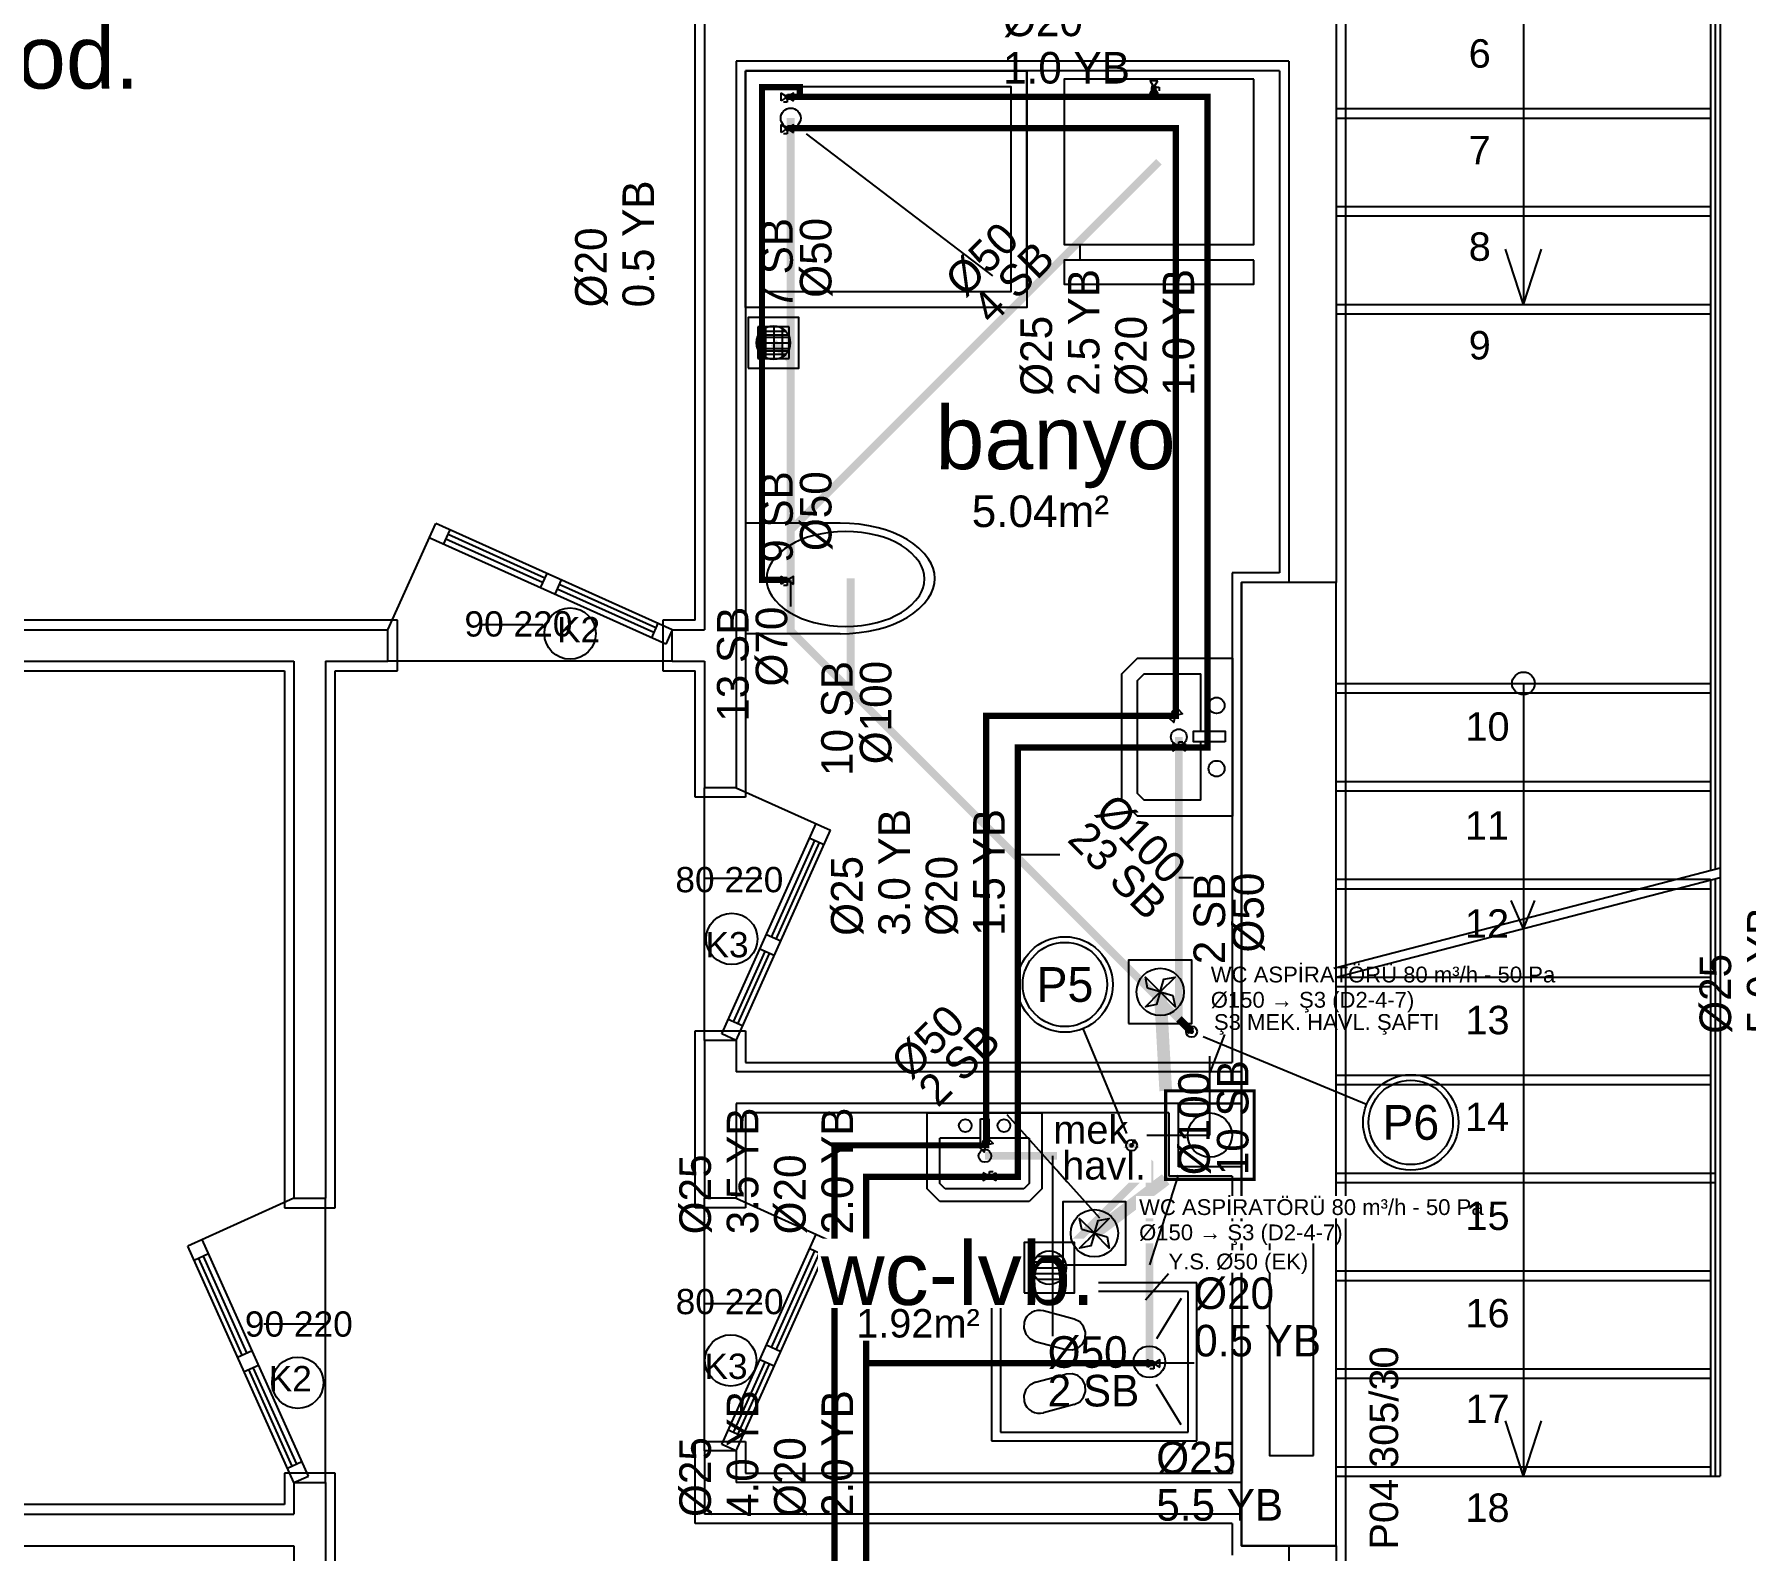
# Model space of a CAD drawing. Header units: centimetres. Extents: x -7420 to 31836, y -2 to 2802.
# Drawn here: x 13179 to 13720, y 1133 to 1613 of the extents above; entities that cross this region are included whole.
import ezdxf
from ezdxf.enums import TextEntityAlignment as Align

# ---------------------------------------------------------------- set-up
doc = ezdxf.new("R2010")
doc.units = ezdxf.units.CM
doc.linetypes.add('BASMA HATTI', pattern=[31, 25, -6])
doc.linetypes.add('PISSU HATTI', pattern=[26, 20, -6])
for name, color, linetype in [('ROTAS-CIHAZ', 135, 'CONTINUOUS'), ('ROTAS-HAVALANDIRMA', 30, 'CONTINUOUS'), ('ROTAS-HAVALANDIRMA-YAZI', 30, 'CONTINUOUS'), ('ROTAS-MIMARI', 8, 'CONTINUOUS'), ('ROTAS-MIMARI-KOLON', 8, 'CONTINUOUS'), ('ROTAS-MIMARI-YAZI', 8, 'CONTINUOUS'), ('ROTAS-PISSU-BORU-TAVANDAN', 6, 'PISSU HATTI'), ('ROTAS-PISSU-KOLONNO', 211, 'CONTINUOUS'), ('ROTAS-SEMBOL-KILAVUZ', 8, 'Continuous'), ('ROTAS-SICAKSU-BORU', 1, 'BASMA HATTI'), ('ROTAS-SOGUKSU-BORU', 5, 'CONTINUOUS'), ('ROTAS-TEFRIS', 15, 'CONTINUOUS')]:
    doc.layers.add(name, color=color, linetype=linetype)
doc.styles.add('ROTAS', font='arial.ttf')

# ---------------------------------------------------------------- blocks, each defined once
blk = doc.blocks.new('ROTAS-PIS-SU-CAP-SB')
for tag, p in [('PSCP_001', (0.833, 1.29)), ('PS_001', (0.833, 0.066))]:
    blk.add_attdef(tag, p, '', height=1)
blk = doc.blocks.new('ROTAS-YER-SUZGECI-PLAN')
for p, q in [((-6.67, 0), (6.67, 0)), ((-6.27, 2.27), (6.27, 2.27)), ((-4.89, 4.53), (4.89, 4.53)), ((-6.27, -2.27), (6.27, -2.27)), ((-4.89, -4.53), (4.89, -4.53))]:
    blk.add_line(p, q)
blk.add_lwpolyline([(-10, -10), (10, -10), (10, 10), (-10, 10)], close=True)
blk.add_circle((0, 0), 6.67)
blk = doc.blocks.new('ROTAS-PIS-SU-KOLON')
h = blk.add_hatch(color=256)
h.dxf.hatch_style = 1
h.paths.add_polyline_path([(1.5, 0), (1.5, 0.4), (1.3, 0.8), (1.1, 1.1), (0.8, 1.3), (0.4, 1.5), (0, 1.5), (-0.4, 1.5), (-0.8, 1.3), (-1.1, 1.1), (-1.3, 0.8), (-1.5, 0.4), (-1.5, 0), (-1.5, -0.4), (-1.3, -0.8), (-1.1, -1.1), (-0.8, -1.3), (-0.4, -1.5), (0, -1.5), (0.4, -1.5), (0.8, -1.3), (1.1, -1.1), (1.3, -0.8), (1.5, -0.4)])
blk.add_circle((0, 0), 3.5)
blk = doc.blocks.new('ROTAS-KURESEL-VANA')
for p, q in [((0, 3.1), (0, 8)), ((0, 8), (5.4, 8))]:
    blk.add_line(p, q)
for points in [[(-9, 5.8), (-9, -5), (0, 0.4)], [(9, 5.8), (9, -5), (0, 0.4)]]:
    blk.add_lwpolyline(points, close=True)
blk.add_circle((0, 0.4), 2.71)
blk.add_attdef('CAP', text='', height=10).set_placement((-1.1, 0), align=Align.CENTER)
blk = doc.blocks.new('ROTAS-TEMIZ-SU-CAP-MB')
for tag, p in [('SOCP_001', (0.833, 4.917)), ('SO_001', (0.833, 3.417)), ('SCCP_001', (0.833, 1.917)), ('SC_001', (0.833, 0.417))]:
    blk.add_attdef(tag, p, '', height=1)
blk = doc.blocks.new('ROTAS-ASPIRATOR')
blk.add_lwpolyline([(-10, -10), (10, -10), (10, 10), (-10, 10)], close=True)
for points in [[(0, 0), (-4, 1.17), (-4.71, 4.71), (0, 0)], [(0, 0), (-1.17, -4), (-4.71, -4.71), (0, 0)], [(0, 0), (1.17, 4), (4.71, 4.71), (0, 0)], [(0, 0), (4, -1.17), (4.71, -4.71), (0, 0)]]:
    blk.add_lwpolyline(points)
blk.add_circle((0, 0), 7.5)
blk = doc.blocks.new('ROTAS-KOLON-NO-PIS-SU')
for radius in [27.5, 24.26]:
    blk.add_circle((0, 0), radius)
blk.add_attdef('K', text='', height=20).set_placement((0, 0), align=Align.MIDDLE_CENTER)

msp = doc.modelspace()

# ---------------------------------------------------------------- linework, layer by layer
at = {"layer": 'ROTAS-HAVALANDIRMA', "const_width": 4}
for points in [[(13536.82, 1278.24), (13535.08, 1309.58)], [(13536.82, 1250.24), (13514.24, 1233.16)]]:
    msp.add_lwpolyline(points, dxfattribs=at)
at = {"layer": 'ROTAS-HAVALANDIRMA', "const_width": 1}
msp.add_lwpolyline([(13564.82, 1250.24), (13564.82, 1278.24), (13536.82, 1278.24), (13536.82, 1250.24), (13564.82, 1250.24)], close=True, dxfattribs=at)
at = {"layer": 'ROTAS-MIMARI'}
for p, q in [((13650.07, 1774.24), (13650.07, 1527.24)), ((13709.32, 1774.24), (13709.32, 1348.07)), ((13710.82, 1774.24), (13710.82, 1348.46)), ((13712.32, 1774.24), (13712.32, 1345.75)), ((13590.82, 1689.24), (13590.82, 1439.24)), ((13593.82, 1474.24), (13593.82, 1689.24)), ((13387.82, 1427.24), (13387.82, 1627.1)), ((13390.82, 1624.1), (13390.82, 1424.24)), ((13575.82, 1604.24), (13400.82, 1604.24)), ((13400.82, 1604.24), (13400.82, 1374.24)), ((13575.82, 1604.24), (13575.82, 1439.24)), ((13572.82, 1601.24), (13403.82, 1601.24)), ((13403.82, 1601.24), (13403.82, 1371.24)), ((13492.82, 1531.24), (13492.82, 1601.24)), ((13572.82, 1601.24), (13572.82, 1442.24)), ((13590.82, 1589.24), (13709.32, 1589.24)), ((13590.82, 1586.24), (13709.32, 1586.24)), ((13590.82, 1558.24), (13709.32, 1558.24)), ((13590.82, 1555.24), (13709.32, 1555.24)), ((13650.07, 1527.24), (13644.34, 1544.76)), ((13650.07, 1527.24), (13655.81, 1544.76)), ((13590.82, 1527.24), (13709.32, 1527.24)), ((13590.82, 1524.24), (13709.32, 1524.24)), ((13417.63, 1520.1), (13407.63, 1520.1)), ((13407.63, 1520.1), (13407.63, 1510.1)), ((13407.63, 1517.63), (13417.63, 1517.63)), ((13410.09, 1520.1), (13410.09, 1510.1)), ((13412.71, 1520.1), (13412.71, 1510.1)), ((13415.33, 1520.1), (13415.33, 1510.1)), ((13417.63, 1510.1), (13417.63, 1520.1)), ((13407.63, 1515.1), (13417.63, 1515.1)), ((13407.63, 1512.57), (13417.63, 1512.57)), ((13407.63, 1510.1), (13417.63, 1510.1)), ((13593.82, 1414.24), (13593.82, 1474.24)), ((13290.58, 1424.24), (13305.7, 1457.88)), ((13380.58, 1424.24), (13305.7, 1457.88)), ((13433.7, 1457.98), (13403.77, 1457.98)), ((13403.77, 1457.98), (13403.77, 1422.94)), ((13378.53, 1419.68), (13303.65, 1453.32)), ((13308.21, 1451.27), (13310.26, 1455.83)), ((13339.54, 1439.16), (13308.94, 1452.91)), ((13340.19, 1440.6), (13309.59, 1454.35)), ((13340.86, 1442.08), (13338.81, 1437.52)), ((13557.82, 1442.24), (13557.82, 1287.24)), ((13572.82, 1442.24), (13557.82, 1442.24)), ((13345.42, 1440.03), (13343.37, 1435.47)), ((13374.7, 1423.36), (13344.1, 1437.11)), ((13375.35, 1424.8), (13344.75, 1438.55)), ((13293.58, 1427.24), (12933.82, 1427.24)), ((13293.58, 1411.24), (13293.58, 1427.24)), ((13320.33, 1425.87), (13339.65, 1425.87)), ((13376.02, 1426.29), (13373.97, 1421.72)), ((13387.82, 1427.24), (13377.58, 1427.24)), ((13377.58, 1427.24), (13377.58, 1411.24)), ((12930.82, 1424.24), (13290.58, 1424.24)), ((13290.58, 1414.24), (13290.58, 1424.24)), ((13380.58, 1424.24), (13378.53, 1419.68)), ((13380.58, 1424.24), (13390.82, 1424.24)), ((13380.58, 1414.24), (13380.58, 1424.24)), ((13433.7, 1422.98), (13403.81, 1422.98)), ((12930.82, 1414.24), (13260.82, 1414.24)), ((12933.82, 1411.24), (13257.82, 1411.24)), ((13257.82, 1411.24), (13257.82, 1241.24)), ((13260.82, 1414.24), (13260.82, 1244.24)), ((13270.82, 1414.24), (13290.58, 1414.24)), ((13270.82, 1414.24), (13270.82, 1244.24)), ((13273.82, 1241.24), (13273.82, 1411.24)), ((13273.82, 1411.24), (13293.58, 1411.24)), ((13380.58, 1414.24), (13290.58, 1414.24)), ((13377.58, 1411.24), (13387.82, 1411.24)), ((13380.58, 1414.24), (13390.82, 1414.24)), ((13387.82, 1371.24), (13387.82, 1411.24)), ((13390.82, 1414.24), (13390.82, 1374.24)), ((13593.82, 1189.24), (13593.82, 1414.24)), ((13590.82, 1407.24), (13709.32, 1407.24)), ((13590.82, 1404.24), (13709.32, 1404.24)), ((13650.07, 1407.24), (13650.07, 1329.6)), ((13403.82, 1371.24), (13387.82, 1371.24)), ((13400.82, 1374.24), (13390.82, 1374.24)), ((13390.82, 1294.24), (13390.82, 1374.24)), ((13400.82, 1374.24), (13430.73, 1360.8)), ((13590.82, 1376.24), (13709.32, 1376.24)), ((13590.82, 1373.24), (13709.32, 1373.24)), ((13396.26, 1296.29), (13426.17, 1362.85)), ((13400.82, 1294.24), (13430.73, 1360.8)), ((13412.01, 1326.95), (13425.76, 1357.55)), ((13413.45, 1326.3), (13427.2, 1356.9)), ((13424.12, 1358.29), (13428.68, 1356.24)), ((13408.94, 1345.49), (13390.82, 1345.49)), ((13590.07, 1317.14), (13712.32, 1348.85)), ((13590.82, 1314.24), (13712.32, 1345.75)), ((13590.82, 1345.24), (13709.32, 1345.24)), ((13709.32, 1345.24), (13709.32, 1156.24)), ((13710.82, 1345.36), (13710.82, 1156.24)), ((13712.32, 1345.75), (13712.32, 1156.24)), ((13590.82, 1342.24), (13709.32, 1342.24)), ((13650.07, 1329.6), (13646.21, 1338.51)), ((13650.07, 1329.6), (13653.72, 1338.57)), ((13414.93, 1325.64), (13410.37, 1327.69)), ((13650.07, 1329.6), (13650.07, 1156.24)), ((13399.95, 1300.11), (13409.96, 1322.39)), ((13412.89, 1321.08), (13408.32, 1323.13)), ((13401.39, 1299.46), (13411.4, 1321.74)), ((13590.82, 1314.24), (13709.32, 1314.24)), ((13590.82, 1311.24), (13709.32, 1311.24)), ((13402.87, 1298.8), (13398.31, 1300.85)), ((13387.82, 1241.24), (13387.82, 1297.24)), ((13387.82, 1297.24), (13403.82, 1297.24)), ((13400.82, 1294.24), (13396.26, 1296.29)), ((13403.82, 1297.24), (13403.82, 1287.24)), ((13390.82, 1294.24), (13390.82, 1244.24)), ((13400.82, 1294.24), (13390.82, 1294.24)), ((13400.82, 1294.24), (13400.82, 1284.24)), ((13403.82, 1287.24), (13557.82, 1287.24)), ((13550.82, 1264.24), (13550.82, 1289.24)), ((13560.82, 1284.24), (13400.82, 1284.24)), ((13590.82, 1283.24), (13709.32, 1283.24)), ((13590.82, 1280.24), (13709.32, 1280.24)), ((13560.82, 1274.24), (13400.82, 1274.24)), ((13400.82, 1274.24), (13400.82, 1244.24)), ((13540.82, 1274.24), (13560.82, 1274.24)), ((13540.82, 1254.24), (13540.82, 1274.24)), ((13560.82, 1274.24), (13560.82, 1254.24)), ((13537.82, 1271.24), (13403.82, 1271.24)), ((13403.82, 1271.24), (13403.82, 1241.24)), ((13461.34, 1271.24), (13497.6, 1271.24)), ((13461.34, 1247.24), (13461.34, 1271.24)), ((13478.13, 1261.41), (13478.13, 1269.41)), ((13478.13, 1269.41), (13480.81, 1269.41)), ((13480.81, 1269.41), (13480.81, 1261.41)), ((13497.6, 1271.24), (13497.6, 1247.24)), ((13537.82, 1271.24), (13537.82, 1251.24)), ((13478.13, 1263.24), (13465.34, 1263.24)), ((13465.34, 1248.89), (13465.34, 1263.24)), ((13493.6, 1263.24), (13480.81, 1263.24)), ((13493.6, 1263.24), (13493.6, 1248.89)), ((13530.82, 1264.24), (13550.82, 1264.24)), ((13480.81, 1261.41), (13478.13, 1261.41)), ((13560.82, 1254.24), (13540.82, 1254.24)), ((13590.82, 1252.24), (13710.82, 1252.24)), ((13465.34, 1243.24), (13461.34, 1247.24)), ((13466.99, 1247.24), (13465.34, 1248.89)), ((13491.94, 1247.24), (13466.99, 1247.24)), ((13493.6, 1248.89), (13491.94, 1247.24)), ((13497.6, 1247.24), (13493.6, 1243.24)), ((13557.82, 1251.24), (13537.82, 1251.24)), ((13557.82, 1251.24), (13557.82, 1212.24)), ((13590.82, 1249.24), (13710.82, 1249.24)), ((13260.82, 1244.24), (13227.18, 1229.12)), ((13257.82, 1241.24), (13273.82, 1241.24)), ((13260.82, 1244.24), (13270.82, 1244.24)), ((13270.82, 1154.24), (13270.82, 1244.24)), ((13403.82, 1241.24), (13387.82, 1241.24)), ((13400.82, 1244.24), (13390.82, 1244.24)), ((13390.82, 1164.24), (13390.82, 1244.24)), ((13400.82, 1244.24), (13430.73, 1230.8)), ((13493.6, 1243.24), (13465.34, 1243.24)), ((13265.39, 1156.29), (13231.74, 1231.17)), ((13396.26, 1166.29), (13426.17, 1232.85)), ((13400.82, 1164.24), (13430.73, 1230.8)), ((13260.82, 1154.24), (13227.18, 1229.12)), ((13233.79, 1226.61), (13229.23, 1224.56)), ((13244.46, 1194.62), (13230.71, 1225.22)), ((13245.9, 1195.27), (13232.15, 1225.87)), ((13412.01, 1196.95), (13425.76, 1227.55)), ((13413.45, 1196.3), (13427.2, 1226.9)), ((13424.12, 1228.29), (13428.68, 1226.24)), ((13590.82, 1221.24), (13709.32, 1221.24)), ((13481.67, 1217.46), (13481.67, 1167.46)), ((13546.67, 1217.46), (13481.67, 1217.46)), ((13484.46, 1214.68), (13484.46, 1170.24)), ((13543.89, 1214.68), (13484.46, 1214.68)), ((13543.89, 1170.24), (13543.89, 1214.68)), ((13546.67, 1167.46), (13546.67, 1217.46)), ((13590.82, 1218.24), (13709.32, 1218.24)), ((13408.96, 1210.86), (13390.85, 1210.86)), ((13507.8, 1205.99), (13498.14, 1208.58)), ((13541.67, 1212.46), (13533.9, 1199.71)), ((13557.82, 1212.24), (13557.82, 1157.26)), ((13251.25, 1204.52), (13270.82, 1204.52)), ((13414.93, 1195.64), (13410.37, 1197.69)), ((13495.55, 1198.92), (13505.21, 1196.34)), ((13242.98, 1193.96), (13247.54, 1196.01)), ((13399.95, 1170.11), (13409.96, 1192.39)), ((13412.89, 1191.08), (13408.32, 1193.13)), ((13245.03, 1189.4), (13249.59, 1191.45)), ((13260.26, 1159.46), (13246.51, 1190.06)), ((13261.7, 1160.11), (13247.95, 1190.71)), ((13401.39, 1169.46), (13411.4, 1191.74)), ((13495.55, 1185.99), (13505.21, 1188.58)), ((13590.82, 1190.24), (13709.32, 1190.24)), ((13590.82, 1187.24), (13709.32, 1187.24)), ((13593.82, 1134.24), (13593.82, 1189.24)), ((13541.67, 1172.46), (13533.9, 1185.28)), ((13507.8, 1178.92), (13498.14, 1176.34)), ((13402.87, 1168.8), (13398.31, 1170.85)), ((13650.07, 1156.24), (13644.34, 1173.76)), ((13650.07, 1156.24), (13655.81, 1173.76)), ((13387.82, 1141.24), (13387.82, 1167.24)), ((13387.82, 1167.24), (13403.82, 1167.24)), ((13400.82, 1164.24), (13396.26, 1166.29)), ((13403.82, 1167.24), (13403.82, 1157.24)), ((13481.67, 1167.46), (13546.67, 1167.46)), ((13484.46, 1170.24), (13543.89, 1170.24)), ((13258.78, 1158.8), (13263.34, 1160.85)), ((13390.82, 1164.24), (13390.82, 1144.24)), ((13400.82, 1164.24), (13390.82, 1164.24)), ((13400.82, 1164.24), (13400.82, 1154.24)), ((13273.82, 1157.24), (13257.82, 1157.24)), ((13257.82, 1157.24), (13257.82, 1152.24)), ((13260.82, 1154.24), (13265.39, 1156.29)), ((13260.82, 1154.24), (13260.82, 1144.24)), ((13260.82, 1154.24), (13270.82, 1154.24)), ((13270.82, 1154.24), (13270.82, 1124.24)), ((13273.82, 1149.24), (13273.82, 1157.24)), ((13560.82, 1154.26), (13400.82, 1154.26)), ((13403.82, 1157.26), (13557.82, 1157.26)), ((13590.82, 1159.24), (13709.32, 1159.24)), ((13590.82, 1156.24), (13710.82, 1156.24)), ((13709.32, 1156.24), (13712.32, 1156.24)), ((13709.32, 1156.24), (13712.32, 1156.24)), ((13257.82, 1152.24), (13257.82, 1147.24)), ((13273.82, 1134.24), (13273.82, 1149.24)), ((12935.82, 1144.24), (13260.82, 1144.24)), ((13257.82, 1147.24), (12938.82, 1147.24)), ((13560.82, 1144.26), (13390.82, 1144.26)), ((13557.82, 1141.26), (13387.82, 1141.26)), ((13557.82, 1141.26), (13557.82, 1131.24)), ((12935.82, 1134.24), (13260.82, 1134.24)), ((13260.82, 1134.24), (13260.82, 1124.24)), ((13273.82, 1121.24), (13273.82, 1134.24)), ((13575.82, 1134.24), (13575.82, 1104.24)), ((13590.82, 1134.24), (13590.82, 1104.24)), ((13593.82, 1101.24), (13593.82, 1134.24))]:
    msp.add_line(p, q, dxfattribs=at)
for points in [[(13403.82, 1601.24), (13492.82, 1601.24), (13492.82, 1526.24), (13403.82, 1526.24), (13403.82, 1601.24)], [(13564.66, 1598.61), (13504.66, 1598.61), (13504.66, 1546.26), (13564.66, 1546.26), (13564.66, 1598.61)], [(13408.82, 1596.24), (13487.82, 1596.24), (13487.82, 1531.24), (13408.82, 1531.24), (13408.82, 1596.24)], [(13482.09, 1536.24), (13423.09, 1581.24)], [(13509.66, 1546.26), (13509.66, 1541.26)], [(13564.66, 1541.26), (13504.66, 1541.26), (13504.66, 1533.61), (13564.66, 1533.61), (13564.66, 1541.26)], [(13445.74, 1456.54), (13442.77, 1457.17), (13439.76, 1457.62), (13436.74, 1457.89), (13433.7, 1457.98)], [(13425.44, 1454.09), (13423.44, 1453.51), (13421.5, 1452.79), (13419.61, 1451.92), (13417.78, 1450.92)], [(13435.46, 1455.31), (13432.93, 1455.24), (13430.41, 1455.01), (13427.92, 1454.62), (13425.44, 1454.09)], [(13445.48, 1454.09), (13443, 1454.62), (13440.5, 1455.01), (13437.99, 1455.24), (13435.46, 1455.31)], [(13453.14, 1450.92), (13451.31, 1451.92), (13449.42, 1452.79), (13447.48, 1453.51), (13445.48, 1454.09)], [(13454.91, 1452.85), (13452.73, 1454.02), (13450.46, 1455.03), (13448.13, 1455.87), (13445.74, 1456.54)], [(13461.75, 1446.6), (13460.3, 1448.43), (13458.66, 1450.09), (13456.87, 1451.57), (13454.91, 1452.85)], [(13417.78, 1450.92), (13416.16, 1449.82), (13414.66, 1448.56), (13413.3, 1447.15), (13412.11, 1445.59)], [(13458.81, 1445.59), (13457.61, 1447.15), (13456.26, 1448.56), (13454.76, 1449.82), (13453.14, 1450.92)], [(13412.11, 1445.59), (13411.4, 1444.38), (13410.88, 1443.08), (13410.57, 1441.72), (13410.46, 1440.31)], [(13460.46, 1440.31), (13460.35, 1441.72), (13460.04, 1443.08), (13459.52, 1444.38), (13458.81, 1445.59)], [(13463.7, 1440.48), (13463.57, 1442.11), (13463.2, 1443.69), (13462.59, 1445.2), (13461.75, 1446.6)], [(13410.46, 1440.31), (13410.57, 1438.91), (13410.88, 1437.55), (13411.4, 1436.25), (13412.11, 1435.03)], [(13458.81, 1435.03), (13459.52, 1436.25), (13460.04, 1437.55), (13460.35, 1438.91), (13460.46, 1440.31)], [(13461.75, 1434.35), (13462.59, 1435.76), (13463.2, 1437.26), (13463.57, 1438.85), (13463.7, 1440.48)], [(13590.82, 1439.24), (13560.82, 1439.24)], [(13560.82, 1134.24), (13560.82, 1439.24)], [(13590.82, 1134.24), (13590.82, 1439.24)], [(13412.11, 1435.03), (13413.3, 1433.48), (13414.66, 1432.07), (13416.16, 1430.8), (13417.78, 1429.71)], [(13453.14, 1429.71), (13454.76, 1430.8), (13456.26, 1432.07), (13457.61, 1433.48), (13458.81, 1435.03)], [(13454.91, 1428.1), (13456.87, 1429.39), (13458.66, 1430.86), (13460.3, 1432.52), (13461.75, 1434.35)], [(13417.78, 1429.71), (13419.61, 1428.7), (13421.5, 1427.84), (13423.44, 1427.12), (13425.44, 1426.54)], [(13425.44, 1426.54), (13427.92, 1426), (13430.41, 1425.62), (13432.93, 1425.39), (13435.46, 1425.31)], [(13435.46, 1425.31), (13437.99, 1425.39), (13440.5, 1425.62), (13443, 1426), (13445.48, 1426.54)], [(13445.48, 1426.54), (13447.48, 1427.12), (13449.42, 1427.84), (13451.31, 1428.7), (13453.14, 1429.71)], [(13445.74, 1424.41), (13448.13, 1425.08), (13450.46, 1425.92), (13452.73, 1426.93), (13454.91, 1428.1)], [(13433.7, 1422.98), (13436.74, 1423.07), (13439.76, 1423.34), (13442.77, 1423.79), (13445.74, 1424.41)], [(13557.92, 1415.27), (13557.92, 1365.27), (13527.92, 1365.27), (13522.92, 1370.27), (13522.92, 1410.27), (13527.92, 1415.27), (13557.92, 1415.27)], [(13547.92, 1370.27), (13529.99, 1370.27), (13527.92, 1372.35), (13527.92, 1408.2), (13529.99, 1410.27), (13547.92, 1410.27)], [(13547.92, 1392.08), (13547.92, 1410.27)], [(13555.64, 1388.73), (13545.64, 1388.73), (13545.64, 1392.08), (13555.64, 1392.08), (13555.64, 1388.73)], [(13547.92, 1370.27), (13547.92, 1388.73)], [(13498.14, 1208.58), (13497.17, 1208.74), (13496.19, 1208.71), (13495.24, 1208.49), (13494.34, 1208.08), (13493.54, 1207.51), (13492.88, 1206.8), (13492.36, 1205.97), (13492.01, 1205.05)], [(13492.01, 1205.05), (13491.89, 1203.07), (13492.51, 1201.25), (13493.77, 1199.81), (13495.55, 1198.92)], [(13505.21, 1196.34), (13507.19, 1196.21), (13509, 1196.83), (13510.45, 1198.09), (13511.33, 1199.87), (13511.46, 1201.85), (13510.83, 1203.67), (13509.58, 1205.11), (13507.8, 1205.99)], [(13507.8, 1178.92), (13509.58, 1179.81), (13510.83, 1181.25), (13511.46, 1183.07), (13511.33, 1185.05), (13510.45, 1186.83), (13509, 1188.08), (13507.19, 1188.71), (13505.21, 1188.58)], [(13495.55, 1185.99), (13493.77, 1185.11), (13492.51, 1183.67), (13491.89, 1181.85), (13492.01, 1179.87)], [(13492.01, 1179.87), (13492.36, 1178.95), (13492.88, 1178.12), (13493.54, 1177.41), (13494.34, 1176.83), (13495.24, 1176.43), (13496.19, 1176.21), (13497.17, 1176.18), (13498.14, 1176.34)], [(13590.82, 1134.24), (13560.82, 1134.24)]]:
    msp.add_lwpolyline(points, dxfattribs=at)
for centre, radius in [((13418.09, 1586.24), 3.16), ((13348.25, 1423.03), 8.14), ((13650.07, 1407.24), 3.6), ((13552.92, 1400.27), 2.52), ((13540.96, 1390.27), 2.52), ((13552.92, 1380.27), 2.52), ((13399.42, 1326.36), 8.14), ((13473.34, 1267.24), 2.02), ((13485.6, 1267.24), 2.02), ((13550.82, 1264.24), 7), ((13479.57, 1257.67), 2.02), ((13399.08, 1192.9), 8.14), ((13262.03, 1185.82), 8.14), ((13531.67, 1192.46), 5)]:
    msp.add_circle(centre, radius, dxfattribs=at)
at = {"layer": 'ROTAS-MIMARI-KOLON'}
for points in [[(13590.82, 1439.24), (13560.82, 1439.24), (13560.82, 1134.24), (13590.82, 1134.24), (13590.82, 1439.24)], [(13583.63, 1162.84), (13583.63, 1231.81), (13569.66, 1231.81), (13569.66, 1162.84), (13583.63, 1162.84)]]:
    msp.add_lwpolyline(points, dxfattribs=at)
at = {"layer": 'ROTAS-PISSU-BORU-TAVANDAN', "const_width": 2.5}
for points in [[(13418.09, 1586.24), (13418.09, 1509.65)], [(13534.66, 1572.43), (13418.09, 1455.86)], [(13412.63, 1515.1), (13418.09, 1509.64)], [(13418.09, 1509.65), (13418.09, 1455.86)], [(13418.09, 1455.86), (13418.09, 1423.91), (13437.08, 1404.92)], [(13437.08, 1440.48), (13437.08, 1404.92)], [(13437.08, 1404.92), (13540.96, 1301.04)], [(13540.96, 1390.27), (13540.96, 1301.04)], [(13540.96, 1301.04), (13545, 1297)], [(13479.57, 1257.67), (13522.67, 1257.67), (13526, 1261)], [(13531.67, 1253.96), (13531.67, 1255.33), (13526, 1261)], [(13499.96, 1222.25), (13531.67, 1253.96)], [(13531.67, 1192.46), (13531.67, 1253.96)]]:
    msp.add_lwpolyline(points, dxfattribs=at)
at = {"layer": 'ROTAS-PISSU-KOLONNO'}
for p, q in [((13524.47, 1264.7), (13510.69, 1297.96)), ((13548.7, 1295.47), (13600.43, 1274.04))]:
    msp.add_line(p, q, dxfattribs=at)
at = {"layer": 'ROTAS-SEMBOL-KILAVUZ'}
for p, q in [((13418.09, 1431.55), (13418.09, 1439.88)), ((13503.26, 1352.98), (13489.02, 1352.98)), ((13545.62, 1345.66), (13540.96, 1345.66)), ((13555.43, 1296.12), (13550.82, 1284.02)), ((13545.83, 1192), (13487.5, 1192))]:
    msp.add_line(p, q, dxfattribs=at)
at = {"layer": 'ROTAS-SICAKSU-BORU', "const_width": 2}
msp.add_lwpolyline([(13665, 363), (13608, 363), (13608, 685), (13672, 685), (13672, 707), (13670, 707), (13670, 695), (13484, 695), (13484, 939), (13432, 939), (13432, 1261), (13480, 1261), (13480, 1397), (13540, 1397), (13540, 1583), (13417, 1583)], dxfattribs=at)
at = {"layer": 'ROTAS-SOGUKSU-BORU', "const_width": 2}
for points in [[(13417, 1440), (13409, 1440), (13409, 1596), (13421, 1596), (13421, 1593)], [(13665, 373), (13618, 373), (13618, 675), (13682, 675), (13682, 717), (13660, 717), (13660, 705), (13494, 705), (13494, 949), (13442, 949), (13442, 1251), (13490, 1251), (13490, 1387), (13550, 1387), (13550, 1593), (13417, 1593)], [(13533, 1596), (13533, 1593)], [(13533, 1192), (13442, 1192)]]:
    msp.add_lwpolyline(points, dxfattribs=at)

# ---------------------------------------------------------------- block references
at = {"layer": 'ROTAS-TEFRIS'}
ref = msp.add_blockref('ROTAS-TEMIZ-SU-CAP-MB', (13477, 1593), dxfattribs=dict(at, xscale=10, yscale=10))
ref.add_attrib('SCCP_001', 'Ø20', (13485.33, 1612.17), dxfattribs={"height": 10})
ref.add_attrib('SC_001', '1.0 YB', (13485.33, 1597.17), dxfattribs={"height": 10})
ref.add_attrib('SO_001', '1.5 YB', (13485.33, 1627.17), dxfattribs={"height": 10})
ref.add_attrib('SOCP_001', 'Ø20', (13485.33, 1642.17), dxfattribs={"height": 10})
for p, xscale, yscale, rotation in [((13417, 1593), 0.22, 0.22, 180), ((13533, 1596), 0.22, 0.22, -90), ((13417, 1583), 0.22, 0.22, 180), ((13417, 1440), 0.22, 0.22, 180), ((13540, 1397), 0.21999999999999997, 0.21999999999999997, 44.99999999999999), ((13480, 1261), 0.21999999999999997, 0.21999999999999997, 44.99999999999999), ((13533, 1192), 0.22, 0.22, 180)]:
    msp.add_blockref('ROTAS-KURESEL-VANA', p, dxfattribs=dict(at, xscale=xscale, yscale=yscale, rotation=rotation))
ref = msp.add_blockref('ROTAS-TEMIZ-SU-CAP-MB', (13409, 1518), dxfattribs=dict(at, xscale=10, yscale=10, rotation=90))
ref.add_attrib('SO_001', '0.5 YB', (13374.83, 1526.33), dxfattribs={"height": 10, "rotation": 90})
ref.add_attrib('SOCP_001', 'Ø20', (13359.83, 1526.33), dxfattribs={"height": 10, "rotation": 90})
ref = msp.add_blockref('ROTAS-PIS-SU-CAP-SB', (13418.09, 1562.94), dxfattribs=dict(at, xscale=10, yscale=10, rotation=-90))
ref.add_attrib('PSCP_001', 'Ø50', dxfattribs={"height": 10, "rotation": 90}).set_placement((13430.99, 1554.61), align=Align.RIGHT)
ref.add_attrib('PS_001', '7 SB', dxfattribs={"height": 10, "rotation": 90}).set_placement((13418.74, 1554.61), align=Align.RIGHT)
ref = msp.add_blockref('ROTAS-PIS-SU-CAP-SB', (13476.38, 1514.15), dxfattribs=dict(at, xscale=10, yscale=10, rotation=45))
ref.add_attrib('PSCP_001', 'Ø50', (13473.15, 1529.16), dxfattribs={"height": 10, "rotation": 45})
ref.add_attrib('PS_001', '4 SB', (13481.81, 1520.5), dxfattribs={"height": 10, "rotation": 45})
ref = msp.add_blockref('ROTAS-TEMIZ-SU-CAP-MB', (13550, 1490), dxfattribs=dict(at, xscale=10, yscale=10, rotation=90))
ref.add_attrib('SCCP_001', 'Ø20', (13530.83, 1498.33), dxfattribs={"height": 10, "rotation": 90})
ref.add_attrib('SC_001', '1.0 YB', (13545.83, 1498.33), dxfattribs={"height": 10, "rotation": 90})
ref.add_attrib('SO_001', '2.5 YB', (13515.83, 1498.33), dxfattribs={"height": 10, "rotation": 90})
ref.add_attrib('SOCP_001', 'Ø25', (13500.83, 1498.33), dxfattribs={"height": 10, "rotation": 90})
for name, p, xscale, yscale in [('ROTAS-YER-SUZGECI-PLAN', (13412.63, 1515.1), 0.8, 0.8), ('ROTAS-KURESEL-VANA', (13541, 1387), 0.22, 0.22), ('ROTAS-PIS-SU-KOLON', (13545, 1297), 0.5, 0.5), ('ROTAS-KURESEL-VANA', (13481, 1251), 0.22, 0.22)]:
    msp.add_blockref(name, p, dxfattribs=dict(at, xscale=xscale, yscale=yscale))
ref = msp.add_blockref('ROTAS-PIS-SU-CAP-SB', (13418.09, 1482.75), dxfattribs=dict(at, xscale=10, yscale=10, rotation=-90))
ref.add_attrib('PSCP_001', 'Ø50', dxfattribs={"height": 10, "rotation": 90}).set_placement((13430.99, 1474.42), align=Align.RIGHT)
ref.add_attrib('PS_001', '9 SB', dxfattribs={"height": 10, "rotation": 90}).set_placement((13418.74, 1474.42), align=Align.RIGHT)
ref = msp.add_blockref('ROTAS-PIS-SU-CAP-SB', (13404.09, 1439.88), dxfattribs=dict(at, xscale=10, yscale=10, rotation=-90))
ref.add_attrib('PSCP_001', 'Ø70', dxfattribs={"height": 10, "rotation": 90}).set_placement((13416.99, 1431.55), align=Align.RIGHT)
ref.add_attrib('PS_001', '13 SB', dxfattribs={"height": 10, "rotation": 90}).set_placement((13404.74, 1431.55), align=Align.RIGHT)
ref = msp.add_blockref('ROTAS-PIS-SU-CAP-SB', (13437.08, 1422.7), dxfattribs=dict(at, xscale=10, yscale=10, rotation=-90))
ref.add_attrib('PSCP_001', 'Ø100', dxfattribs={"height": 10, "rotation": 90}).set_placement((13449.98, 1414.37), align=Align.RIGHT)
ref.add_attrib('PS_001', '10 SB', dxfattribs={"height": 10, "rotation": 90}).set_placement((13437.74, 1414.37), align=Align.RIGHT)
ref = msp.add_blockref('ROTAS-PIS-SU-CAP-SB', (13498.92, 1362.88), dxfattribs=dict(at, xscale=10, yscale=10, rotation=-45))
ref.add_attrib('PSCP_001', 'Ø100', (13513.93, 1366.11), dxfattribs={"height": 10, "rotation": 315})
ref.add_attrib('PS_001', '23 SB', (13505.27, 1357.45), dxfattribs={"height": 10, "rotation": 315})
ref = msp.add_blockref('ROTAS-TEMIZ-SU-CAP-MB', (13490, 1319), dxfattribs=dict(at, xscale=10, yscale=10, rotation=90))
ref.add_attrib('SCCP_001', 'Ø20', (13470.83, 1327.33), dxfattribs={"height": 10, "rotation": 90})
ref.add_attrib('SC_001', '1.5 YB', (13485.83, 1327.33), dxfattribs={"height": 10, "rotation": 90})
ref.add_attrib('SO_001', '3.0 YB', (13455.83, 1327.33), dxfattribs={"height": 10, "rotation": 90})
ref.add_attrib('SOCP_001', 'Ø25', (13440.83, 1327.33), dxfattribs={"height": 10, "rotation": 90})
ref = msp.add_blockref('ROTAS-PIS-SU-CAP-SB', (13554.96, 1355.66), dxfattribs=dict(at, xscale=10, yscale=10, rotation=-90))
ref.add_attrib('PSCP_001', 'Ø50', dxfattribs={"height": 10, "rotation": 90}).set_placement((13567.86, 1347.32), align=Align.RIGHT)
ref.add_attrib('PS_001', '2 SB', dxfattribs={"height": 10, "rotation": 90}).set_placement((13555.62, 1347.32), align=Align.RIGHT)
ref = msp.add_blockref('ROTAS-TEMIZ-SU-CAP-MB', (13765, 1288), dxfattribs=dict(at, xscale=10, yscale=10, rotation=90))
ref.add_attrib('SCCP_001', 'Ø20', (13745.83, 1296.33), dxfattribs={"height": 10, "rotation": 90})
ref.add_attrib('SC_001', '1.0 YB', (13760.83, 1296.33), dxfattribs={"height": 10, "rotation": 90})
ref.add_attrib('SO_001', '5.0 YB', (13730.83, 1296.33), dxfattribs={"height": 10, "rotation": 90})
ref.add_attrib('SOCP_001', 'Ø25', (13715.83, 1296.33), dxfattribs={"height": 10, "rotation": 90})
ref = msp.add_blockref('ROTAS-KOLON-NO-PIS-SU', (13504.9, 1311.93), dxfattribs=dict(at, xscale=0.55, yscale=0.55))
ref.add_attrib('K', 'P5', dxfattribs={"height": 11}).set_placement((13504.9, 1311.93), align=Align.MIDDLE_CENTER)
msp.add_blockref('ROTAS-ASPIRATOR', (13535.08, 1309.58), dxfattribs=at)
ref = msp.add_blockref('ROTAS-PIS-SU-CAP-SB', (13459.25, 1266.39), dxfattribs=dict(at, xscale=10, yscale=10, rotation=45))
ref.add_attrib('PSCP_001', 'Ø50', (13456.02, 1281.4), dxfattribs={"height": 10, "rotation": 45})
ref.add_attrib('PS_001', '2 SB', (13464.68, 1272.74), dxfattribs={"height": 10, "rotation": 45})
ref = msp.add_blockref('ROTAS-PIS-SU-CAP-SB', (13563.67, 1243.21), dxfattribs=dict(at, xscale=10, yscale=10, rotation=90))
ref.add_attrib('PSCP_001', 'Ø100', (13550.78, 1251.54), dxfattribs={"height": 10, "rotation": 90})
ref.add_attrib('PS_001', '10 SB', (13563.02, 1251.54), dxfattribs={"height": 10, "rotation": 90})
ref = msp.add_blockref('ROTAS-KOLON-NO-PIS-SU', (13614.41, 1268.25), dxfattribs=dict(at, xscale=0.55, yscale=0.55))
ref.add_attrib('K', 'P6', dxfattribs={"height": 11}).set_placement((13614.41, 1268.25), align=Align.MIDDLE_CENTER)
ref = msp.add_blockref('ROTAS-PIS-SU-CAP-SB', (13491.12, 1177.67), dxfattribs=dict(at, xscale=10, yscale=10))
ref.add_attrib('PSCP_001', 'Ø50', (13499.45, 1190.57), dxfattribs={"height": 10})
ref.add_attrib('PS_001', '2 SB', (13499.45, 1178.33), dxfattribs={"height": 10})
ref = msp.add_blockref('ROTAS-TEMIZ-SU-CAP-MB', (13442, 1135), dxfattribs=dict(at, xscale=10, yscale=10, rotation=90))
ref.add_attrib('SCCP_001', 'Ø20', (13422.83, 1143.33), dxfattribs={"height": 10, "rotation": 90})
ref.add_attrib('SC_001', '2.0 YB', (13437.83, 1143.33), dxfattribs={"height": 10, "rotation": 90})
ref.add_attrib('SO_001', '4.0 YB', (13407.83, 1143.33), dxfattribs={"height": 10, "rotation": 90})
ref.add_attrib('SOCP_001', 'Ø25', (13392.83, 1143.33), dxfattribs={"height": 10, "rotation": 90})
ref = msp.add_blockref('ROTAS-TEMIZ-SU-CAP-MB', (13525.5, 1108), dxfattribs=dict(at, xscale=10, yscale=10))
ref.add_attrib('SO_001', '5.5 YB', (13533.83, 1142.17), dxfattribs={"height": 10})
ref.add_attrib('SOCP_001', 'Ø25', (13533.83, 1157.17), dxfattribs={"height": 10})

# ---------------------------------------------------------------- texts
at = {"layer": 'ROTAS-HAVALANDIRMA-YAZI', "style": 'ROTAS'}
for s, p in [('WC ASPİRATÖRÜ 80 m³/h - 50 Pa', (13551.08, 1312.58)), ('Ø150 → Ş3 (D2-4-7)', (13551.08, 1304.58))]:
    msp.add_text(s, height=5, dxfattribs=at).set_placement(p)
msp.add_text('Ş3 MEK. HAVL. ŞAFTI', height=5, dxfattribs=at).set_placement((13587.78, 1297.54), align=Align.CENTER)
at = {"layer": 'ROTAS-MIMARI-YAZI', "style": 'ROTAS'}
for s, height, p in [('yatak od.', 20, (13155.23, 1605.59)), ('6', 9, (13636.23, 1606.7)), ('7', 9, (13636.23, 1576.08)), ('8', 9, (13636.25, 1545.55)), ('9', 9, (13636.23, 1514.31)), ('banyo', 20, (13501.92, 1485.08)), ('5.04m²', 10, (13497.13, 1461.75)), ('90 220', 8, (13331.88, 1426.09)), ('K2', 8, (13350.93, 1424.3)), ('10', 9, (13638.7, 1393.6)), ('11', 9, (13638.54, 1362.28)), ('80 220', 8, (13398.66, 1345.13)), ('12', 9, (13638.54, 1331.23)), ('K3', 8, (13397.93, 1324.52)), ('13', 9, (13638.7, 1300.67)), ('14', 9, (13638.54, 1269.99)), ('15', 9, (13638.7, 1238.7)), ('80 220', 8, (13398.76, 1211.54)), ('90 220', 8, (13262.35, 1204.43)), ('16', 9, (13638.7, 1207.87)), ('K3', 8, (13397.59, 1191.05)), ('K2', 8, (13259.65, 1187.14)), ('17', 9, (13638.73, 1177.58)), ('18', 9, (13638.7, 1146.28))]:
    msp.add_text(s, height=height, dxfattribs=at).set_placement(p, align=Align.MIDDLE_CENTER)
msp.add_text('P04 305/30', height=9, rotation=90, dxfattribs=at).set_placement((13605.9, 1165.17), align=Align.MIDDLE_CENTER)

# ---------------------------------------------------------------- next in the draw order: wipeouts: each hides what was drawn before it
for points in [[(13532.28, 1249.18), (13502.38, 1249.18), (13502.38, 1260.18), (13532.28, 1260.18)], [(13619.29, 1237.94), (13527.39, 1237.94), (13527.39, 1244.94), (13619.29, 1244.94)], [(13515.48, 1209.48), (13426.68, 1209.48), (13426.68, 1231.48), (13515.48, 1231.48)], [(13578.98, 1220.73), (13536.68, 1220.73), (13536.68, 1227.73), (13578.98, 1227.73)]]:
    msp.add_wipeout(points)

# ---------------------------------------------------------------- next in the draw order: linework, layer by layer
at = {"layer": 'ROTAS-SEMBOL-KILAVUZ'}
for p, q in [((13486.55, 1270.72), (13515.82, 1238.1)), ((13501.12, 1200.57), (13501.12, 1257.67)), ((13537.68, 1220.3), (13530.46, 1212.03))]:
    msp.add_line(p, q, dxfattribs=at)

# ---------------------------------------------------------------- next in the draw order: block references
at = {"layer": 'ROTAS-TEFRIS'}
ref = msp.add_blockref('ROTAS-TEMIZ-SU-CAP-MB', (13442, 1224.5), dxfattribs=dict(at, xscale=10, yscale=10, rotation=90))
ref.add_attrib('SCCP_001', 'Ø20', (13422.83, 1232.83), dxfattribs={"height": 10, "rotation": 90})
ref.add_attrib('SC_001', '2.0 YB', (13437.83, 1232.83), dxfattribs={"height": 10, "rotation": 90})
ref.add_attrib('SO_001', '3.5 YB', (13407.83, 1232.83), dxfattribs={"height": 10, "rotation": 90})
ref.add_attrib('SOCP_001', 'Ø25', (13392.83, 1232.83), dxfattribs={"height": 10, "rotation": 90})
for name, p, xscale, yscale in [('ROTAS-PIS-SU-KOLON', (13526, 1261), 0.5, 0.5), ('ROTAS-YER-SUZGECI-PLAN', (13499.96, 1222.25), 0.8, 0.8)]:
    msp.add_blockref(name, p, dxfattribs=dict(at, xscale=xscale, yscale=yscale))
msp.add_blockref('ROTAS-ASPIRATOR', (13514.24, 1233.16), dxfattribs=at)
ref = msp.add_blockref('ROTAS-TEMIZ-SU-CAP-MB', (13537.5, 1160), dxfattribs=dict(at, xscale=10, yscale=10))
ref.add_attrib('SO_001', '0.5 YB', (13545.83, 1194.17), dxfattribs={"height": 10})
ref.add_attrib('SOCP_001', 'Ø20', (13545.83, 1209.17), dxfattribs={"height": 10})

# ---------------------------------------------------------------- next in the draw order: texts
at = {"layer": 'ROTAS-CIHAZ', "style": 'ROTAS'}
msp.add_text('Y.S. Ø50 (EK)', height=5, dxfattribs=at).set_placement((13537.68, 1221.73))
at = {"layer": 'ROTAS-MIMARI-YAZI', "style": 'ROTAS'}
for s, p in [('mek.', (13514.83, 1265.99)), ('havl.', (13517.33, 1254.68))]:
    msp.add_text(s, height=9, dxfattribs=at).set_placement(p, align=Align.MIDDLE_CENTER)

# ---------------------------------------------------------------- next in the draw order: wipeouts: each hides what was drawn before it
for points in [[(13585.19, 1229.94), (13527.39, 1229.94), (13527.39, 1236.94), (13585.19, 1236.94)], [(13476.12, 1199.16), (13440.64, 1199.16), (13440.64, 1210.16), (13476.12, 1210.16)]]:
    msp.add_wipeout(points)

# ---------------------------------------------------------------- next in the draw order: linework, layer by layer
at = {"layer": 'ROTAS-SEMBOL-KILAVUZ'}
msp.add_line((13540.78, 1251.54), (13531.67, 1223.21), dxfattribs=at)

# ---------------------------------------------------------------- next in the draw order: texts
at = {"layer": 'ROTAS-HAVALANDIRMA-YAZI', "style": 'ROTAS'}
for s, p in [('WC ASPİRATÖRÜ 80 m³/h - 50 Pa', (13528.39, 1238.94)), ('Ø150 → Ş3 (D2-4-7)', (13528.39, 1230.94))]:
    msp.add_text(s, height=5, dxfattribs=at).set_placement(p)
at = {"layer": 'ROTAS-MIMARI-YAZI', "style": 'ROTAS'}
for s, height, p in [('wc-lvb.', 20, (13471.08, 1220.48)), ('1.92m²', 9, (13458.38, 1204.66))]:
    msp.add_text(s, height=height, dxfattribs=at).set_placement(p, align=Align.MIDDLE_CENTER)

doc.saveas('drawing.dxf')
